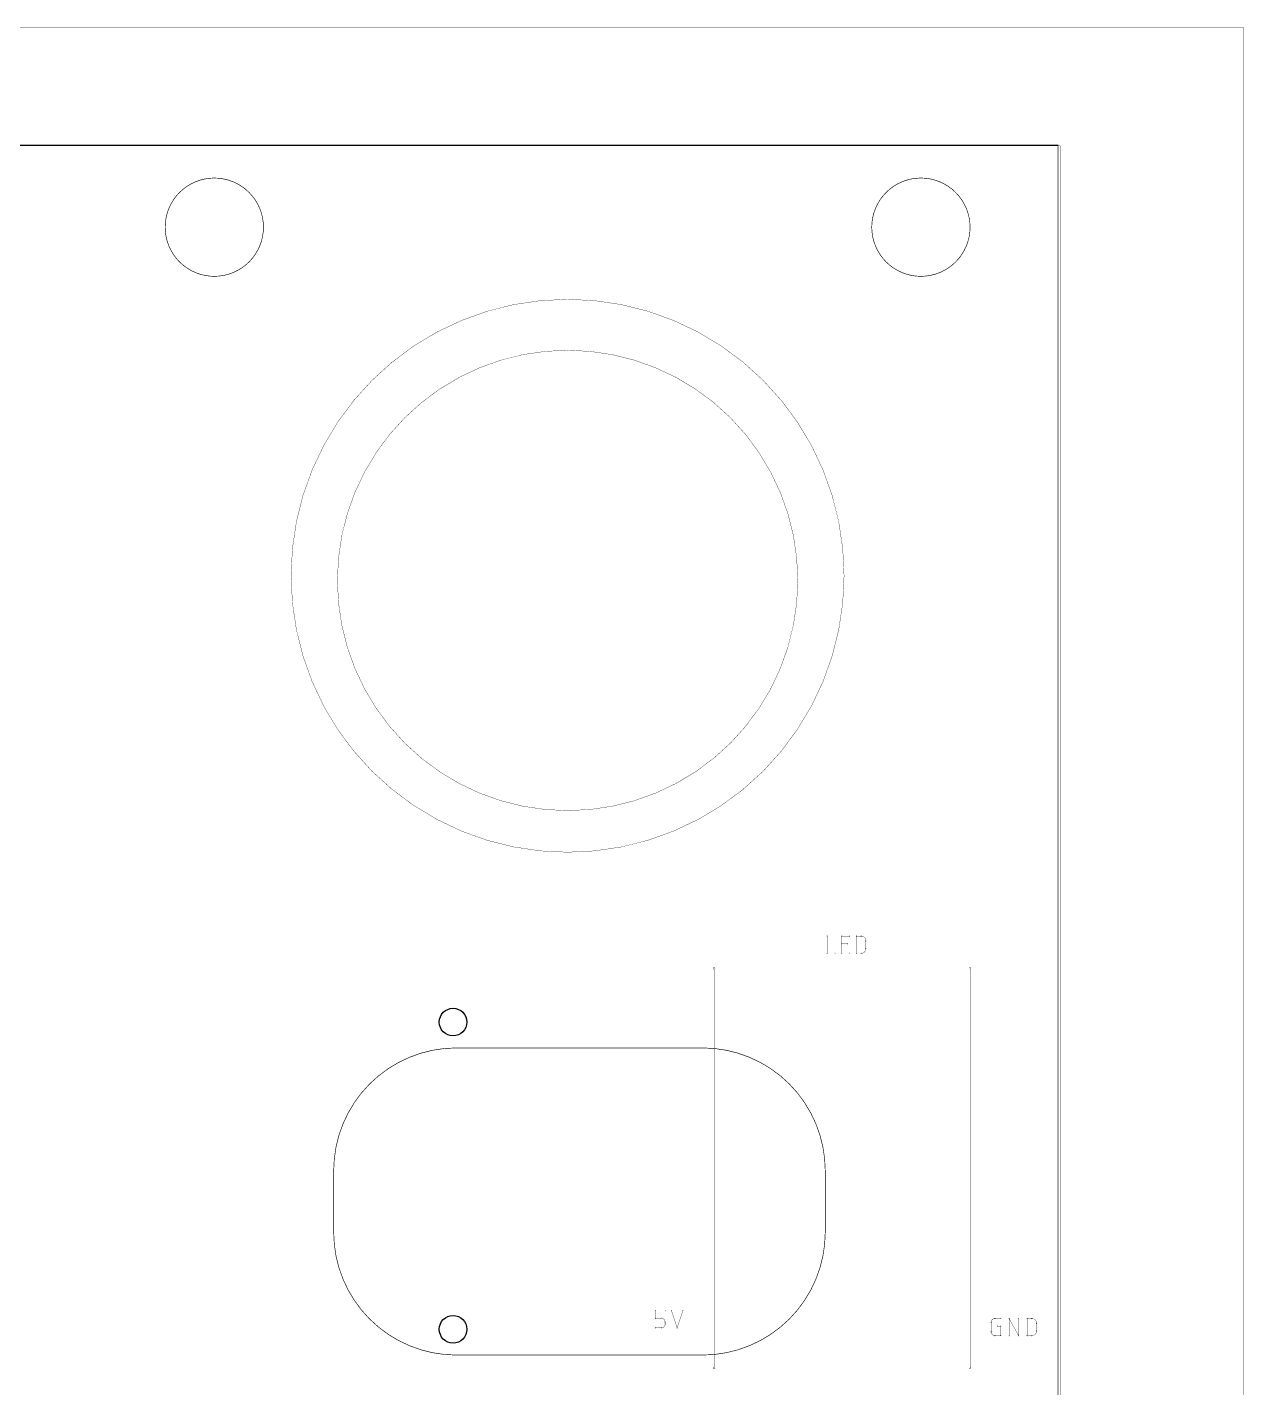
# Model space of a CAD drawing. Extents: x -6 to 78, y -6 to 158.
# Drawn here: x 38.74 to 78.34, y 109.61 to 153.9 of the extents above; entities that cross this region are included whole.
import ezdxf

# ---------------------------------------------------------------- set-up
doc = ezdxf.new("R2010")
doc.units = 0
doc.layers.add('20', color=31, linetype='CONTINUOUS')
doc.layers.add('48', color=253, linetype='CONTINUOUS')

msp = doc.modelspace()

# ---------------------------------------------------------------- linework, layer by layer
at = {"layer": '20', "const_width": 0.01}
for points in [[(0.356, 150.038), (72.365, 150.038)], [(72.365, 150.038), (72.365, -0.051)]]:
    msp.add_lwpolyline(points, dxfattribs=at)
at = {"layer": '20'}
for points, const_width in [([(72.3675, 150.038, 1), (72.3625, 150.038)], 0.005), ([(72.365, 150.0355, 1), (72.365, 150.0405)], 0.005), ([(56.331, 128.395, 1), (56.331, 143.381, 1), (56.331, 128.395)], 0.01)]:
    msp.add_lwpolyline(points, format="xyb", dxfattribs=dict(at, const_width=const_width))
for centre in [(52.603, 121.51), (52.603, 111.51)]:
    msp.add_circle(centre, 0.45, dxfattribs=at)
at = {"layer": '48', "const_width": 0.01}
for points in [[(78.331, 153.893), (36.331, 153.893)], [(36.331, 153.883), (78.331, 153.883)], [(78.326, 153.888), (78.326, 75.888)], [(78.336, 75.888), (78.336, 153.888)], [(72.2933, 150.0594), (0.2933, 150.0594)], [(0.2933, 150.0494), (72.2933, 150.0494)], [(0.3021, 150.0718), (72.3021, 150.0718)], [(72.2883, 150.0544), (72.2883, 0.0544)], [(72.2983, 0.0544), (72.2983, 150.0544)], [(72.3021, 150.0718), (72.3021, 150.0693)], [(72.3021, 150.0693), (72.3021, 0.0743)], [(64.7822, 124.3076), (64.7822, 123.7615)], [(65.2577, 124.2949), (65.2577, 124.3076)], [(65.2577, 124.3076), (65.506, 124.3076)], [(65.2577, 124.0719), (65.2577, 124.2949)], [(65.2577, 124.0592), (65.2577, 124.0719)], [(65.2577, 124.0465), (65.2577, 124.0592)], [(65.2577, 124.0592), (65.4439, 124.0592)], [(65.2577, 123.7488), (65.2577, 124.0465)], [(65.7321, 124.2949), (65.7321, 124.3076)], [(65.7321, 124.3076), (65.8873, 124.3076)], [(65.7321, 123.7615), (65.7321, 124.2949)], [(66.0425, 124.1524), (66.0425, 123.904)], [(64.7822, 123.7615), (64.7822, 123.7488)], [(64.7822, 123.7488), (65.0306, 123.7488)], [(65.2704, 123.7488), (65.2577, 123.7488)], [(65.506, 123.7488), (65.2704, 123.7488)], [(65.7321, 123.7488), (65.7321, 123.7615)], [(65.8873, 123.7488), (65.7321, 123.7488)], [(61.0992, 123.2282), (61.0992, 123.2599)], [(61.0992, 123.2599), (69.4304, 123.2599)], [(61.0992, 110.2489), (61.0992, 123.2282)], [(69.4304, 123.2599), (69.4304, 123.2282)], [(69.4304, 123.2282), (69.4304, 110.2807)], [(60.7171, 120.6749), (52.7171, 120.6749)], [(52.7171, 120.6649), (60.7171, 120.6649)], [(48.7121, 116.6699), (48.7121, 114.6699)], [(48.7221, 114.6699), (48.7221, 116.6699)], [(64.7121, 116.6699), (64.7121, 114.6699)], [(64.7221, 114.6699), (64.7221, 116.6699)], [(59.1942, 112.1029), (59.1942, 112.1156)], [(59.1942, 112.1156), (59.5046, 112.1156)], [(59.1942, 111.8672), (59.1942, 112.1029)], [(59.7118, 112.1156), (59.8981, 111.5568)], [(59.8981, 111.5568), (60.0843, 112.1156)], [(59.2069, 111.8672), (59.1942, 111.8672)], [(59.3805, 111.8672), (59.2069, 111.8672)], [(59.5046, 111.681), (59.5046, 111.7431)], [(70.1162, 111.427), (70.1162, 111.7374)], [(70.2404, 111.8616), (70.4266, 111.8616)], [(70.7014, 111.3028), (70.7014, 111.8616)], [(70.7014, 111.8616), (71.0119, 111.3028)], [(71.0119, 111.3028), (71.0119, 111.8616)], [(71.2866, 111.8489), (71.2866, 111.8616)], [(71.2866, 111.8616), (71.4418, 111.8616)], [(71.2866, 111.3155), (71.2866, 111.8489)], [(71.5971, 111.7064), (71.5971, 111.458)], [(59.1942, 111.5568), (59.3805, 111.5568)], [(70.4266, 111.3028), (70.2404, 111.3028)], [(70.3335, 111.6132), (70.4139, 111.6132)], [(70.4139, 111.6132), (70.4266, 111.6132)], [(70.4266, 111.6132), (70.4266, 111.3155)], [(70.4266, 111.3155), (70.4266, 111.3028)], [(71.2866, 111.3028), (71.2866, 111.3155)], [(71.4418, 111.3028), (71.2866, 111.3028)], [(60.7171, 110.6749), (52.7171, 110.6749)], [(52.7171, 110.6649), (60.7171, 110.6649)], [(61.131, 110.2489), (61.0992, 110.2489)], [(69.4304, 110.2489), (61.131, 110.2489)], [(69.4304, 110.2807), (69.4304, 110.2489)]]:
    msp.add_lwpolyline(points, dxfattribs=at)
at = {"layer": '48'}
for points, const_width in [([(78.336, 153.888, 1), (78.326, 153.888)], 0.01), ([(78.3285, 153.888, 1), (78.3235, 153.888)], 0.005), ([(78.3235, 153.888, 1), (78.3285, 153.888)], 0.005), ([(78.336, 153.888, 0.4142), (78.331, 153.893)], 0.01), ([(78.331, 153.8955, 1), (78.331, 153.8905)], 0.005), ([(78.331, 153.883, 0.4142), (78.336, 153.888)], 0.01), ([(78.331, 153.8855, 1), (78.331, 153.8805)], 0.005), ([(78.331, 153.8905, 1), (78.331, 153.8955)], 0.005), ([(78.331, 153.8805, 1), (78.331, 153.8855)], 0.005), ([(78.3385, 153.888, 1), (78.3335, 153.888)], 0.005), ([(78.3385, 153.888, 1), (78.3335, 153.888)], 0.005), ([(78.3335, 153.888, 1), (78.3385, 153.888)], 0.005), ([(78.3335, 153.888, 1), (78.3385, 153.888)], 0.005), ([(72.2933, 150.0594, 0.4142), (72.2883, 150.0544)], 0.01), ([(72.2908, 150.0544, 1), (72.2858, 150.0544)], 0.005), ([(72.2858, 150.0544, 1), (72.2908, 150.0544)], 0.005), ([(72.2983, 150.0544, 0.4142), (72.2933, 150.0594)], 0.01), ([(72.2933, 150.0619, 1), (72.2933, 150.0569)], 0.005), ([(72.2933, 150.0494, 1), (72.2933, 150.0594)], 0.01), ([(72.2933, 150.0619, 1), (72.2933, 150.0569)], 0.005), ([(72.2933, 150.0519, 1), (72.2933, 150.0469)], 0.005), ([(72.2933, 150.0569, 1), (72.2933, 150.0619)], 0.005), ([(72.2933, 150.0569, 1), (72.2933, 150.0619)], 0.005), ([(72.2933, 150.0469, 1), (72.2933, 150.0519)], 0.005), ([(72.3008, 150.0544, 1), (72.2958, 150.0544)], 0.005), ([(72.2958, 150.0544, 1), (72.3008, 150.0544)], 0.005), ([(72.3021, 150.0743, 0.4142), (72.2996, 150.0718)], 0.01), ([(72.2971, 150.0718, 1), (72.3021, 150.0718)], 0.005), ([(72.3046, 150.0718, 0.4142), (72.3021, 150.0743)], 0.01), ([(72.3021, 150.0768, 1), (72.3021, 150.0718)], 0.005), ([(72.3021, 150.0693, 1), (72.3021, 150.0743)], 0.01), ([(72.3021, 150.0768, 1), (72.3021, 150.0718)], 0.005), ([(72.3046, 150.0718, 1), (72.2996, 150.0718)], 0.005), ([(72.3046, 150.0693, 1), (72.2996, 150.0693)], 0.005), ([(72.3021, 150.0718, 1), (72.3021, 150.0668)], 0.005), ([(72.2996, 150.0693, 1), (72.3046, 150.0693)], 0.005), ([(72.3021, 150.0718, 1), (72.3021, 150.0768)], 0.005), ([(72.3021, 150.0693, 1), (72.3021, 150.0743)], 0.005), ([(72.3021, 150.0718, 1), (72.3071, 150.0718)], 0.005), ([(44.831, 145.783, 1), (44.831, 148.993, 1), (44.831, 145.783)], 0.01), ([(44.831, 145.793, 1), (44.831, 148.983, 1), (44.831, 145.793)], 0.01), ([(67.831, 145.783, 1), (67.831, 148.993, 1), (67.831, 145.783)], 0.01), ([(67.831, 145.793, 1), (67.831, 148.983, 1), (67.831, 145.793)], 0.01), ([(56.33, 145.04, 1), (56.33, 127.04)], 0.01), ([(56.33, 127.04, 1), (56.33, 145.04)], 0.01), ([(56.33, 145.0425, 1), (56.33, 145.0375)], 0.005), ([(56.33, 145.0375, 1), (56.33, 145.0425)], 0.005), ([(56.33, 127.0425, 1), (56.33, 127.0375)], 0.005), ([(56.33, 127.0375, 1), (56.33, 127.0425)], 0.005), ([(64.7949, 124.3076, 1), (64.7695, 124.3076)], 0.01), ([(64.767, 124.3076, 1), (64.772, 124.3076)], 0.005), ([(64.7847, 124.3076, 1), (64.7797, 124.3076)], 0.005), ([(64.7924, 124.3076, 1), (64.7974, 124.3076)], 0.005), ([(65.2577, 124.3203, 0.4142), (65.245, 124.3076)], 0.01), ([(65.2577, 124.3203, 1), (65.2577, 124.2949)], 0.01), ([(65.2425, 124.3076, 1), (65.2475, 124.3076)], 0.005), ([(65.2577, 124.0719, 1), (65.2577, 124.0465)], 0.01), ([(65.2704, 124.3076, 0.4142), (65.2577, 124.3203)], 0.01), ([(65.2577, 124.3228, 1), (65.2577, 124.3178)], 0.005), ([(65.2602, 124.3076, 1), (65.2552, 124.3076)], 0.005), ([(65.2577, 124.3101, 1), (65.2577, 124.3051)], 0.005), ([(65.2602, 124.2949, 1), (65.2552, 124.2949)], 0.005), ([(65.2552, 124.2949, 1), (65.2602, 124.2949)], 0.005), ([(65.2602, 124.0719, 1), (65.2552, 124.0719)], 0.005), ([(65.2552, 124.0719, 1), (65.2602, 124.0719)], 0.005), ([(65.2602, 124.0592, 1), (65.2552, 124.0592)], 0.005), ([(65.2577, 124.0617, 1), (65.2577, 124.0567)], 0.005), ([(65.2552, 124.0592, 1), (65.2602, 124.0592)], 0.005), ([(65.2602, 124.0465, 1), (65.2552, 124.0465)], 0.005), ([(65.2552, 124.0465, 1), (65.2602, 124.0465)], 0.005), ([(65.2577, 124.3178, 1), (65.2577, 124.3228)], 0.005), ([(65.2577, 124.3178, 1), (65.2577, 124.3228)], 0.005), ([(65.2577, 124.2924, 1), (65.2577, 124.2974)], 0.005), ([(65.2577, 124.0694, 1), (65.2577, 124.0744)], 0.005), ([(65.2577, 124.044, 1), (65.2577, 124.049)], 0.005), ([(65.2679, 124.3076, 1), (65.2729, 124.3076)], 0.005), ([(65.4439, 124.0465, 1), (65.4439, 124.0719)], 0.01), ([(65.4439, 124.0744, 1), (65.4439, 124.0694)], 0.005), ([(65.4439, 124.049, 1), (65.4439, 124.044)], 0.005), ([(65.4439, 124.0567, 1), (65.4439, 124.0617)], 0.005), ([(65.506, 124.2949, 1), (65.506, 124.3203)], 0.01), ([(65.506, 124.3228, 1), (65.506, 124.3178)], 0.005), ([(65.506, 124.2974, 1), (65.506, 124.2924)], 0.005), ([(65.506, 124.3051, 1), (65.506, 124.3101)], 0.005), ([(65.7321, 124.3203, 0.4142), (65.7194, 124.3076)], 0.01), ([(65.7321, 124.3203, 1), (65.7321, 124.2949)], 0.01), ([(65.7169, 124.3076, 1), (65.7219, 124.3076)], 0.005), ([(65.7448, 124.3076, 0.4142), (65.7321, 124.3203)], 0.01), ([(65.7321, 124.3228, 1), (65.7321, 124.3178)], 0.005), ([(65.7346, 124.3076, 1), (65.7296, 124.3076)], 0.005), ([(65.7321, 124.3101, 1), (65.7321, 124.3051)], 0.005), ([(65.7346, 124.2949, 1), (65.7296, 124.2949)], 0.005), ([(65.7296, 124.2949, 1), (65.7346, 124.2949)], 0.005), ([(65.7321, 124.3178, 1), (65.7321, 124.3228)], 0.005), ([(65.7321, 124.3178, 1), (65.7321, 124.3228)], 0.005), ([(65.7321, 124.2924, 1), (65.7321, 124.2974)], 0.005), ([(65.7423, 124.3076, 1), (65.7473, 124.3076)], 0.005), ([(65.8873, 124.3203, 1), (65.8873, 124.2949)], 0.01), ([(65.8873, 124.2949, 1), (65.8873, 124.3203)], 0.01), ([(65.8873, 124.3228, 1), (65.8873, 124.3178)], 0.005), ([(66.0425, 124.1524, 0.4142), (65.8873, 124.3076)], 0.01), ([(65.8873, 124.3101, 1), (65.8873, 124.3051)], 0.005), ([(65.8873, 124.2974, 1), (65.8873, 124.2924)], 0.005), ([(65.8873, 124.3178, 1), (65.8873, 124.3228)], 0.005), ([(65.8873, 124.3051, 1), (65.8873, 124.3101)], 0.005), ([(65.8873, 124.2924, 1), (65.8873, 124.2974)], 0.005), ([(66.0552, 124.1524, 1), (66.0298, 124.1524)], 0.01), ([(66.0298, 124.1524, 1), (66.0552, 124.1524)], 0.01), ([(66.0323, 124.1524, 1), (66.0273, 124.1524)], 0.005), ([(66.0273, 124.1524, 1), (66.0323, 124.1524)], 0.005), ([(66.045, 124.1524, 1), (66.04, 124.1524)], 0.005), ([(66.04, 124.1524, 1), (66.045, 124.1524)], 0.005), ([(66.0577, 124.1524, 1), (66.0527, 124.1524)], 0.005), ([(66.0527, 124.1524, 1), (66.0577, 124.1524)], 0.005), ([(64.7822, 123.7615, 1), (64.7822, 123.7361)], 0.01), ([(64.7695, 123.7488, 0.4142), (64.7822, 123.7361)], 0.01), ([(64.772, 123.7488, 1), (64.767, 123.7488)], 0.005), ([(64.7847, 123.7615, 1), (64.7797, 123.7615)], 0.005), ([(64.7797, 123.7615, 1), (64.7847, 123.7615)], 0.005), ([(64.7822, 123.7361, 0.4142), (64.7949, 123.7488)], 0.01), ([(64.7822, 123.7513, 1), (64.7822, 123.7463)], 0.005), ([(64.7797, 123.7488, 1), (64.7847, 123.7488)], 0.005), ([(64.7822, 123.7386, 1), (64.7822, 123.7336)], 0.005), ([(64.7822, 123.759, 1), (64.7822, 123.764)], 0.005), ([(64.7822, 123.7336, 1), (64.7822, 123.7386)], 0.005), ([(64.7822, 123.7336, 1), (64.7822, 123.7386)], 0.005), ([(64.7974, 123.7488, 1), (64.7924, 123.7488)], 0.005), ([(65.0306, 123.7361, 1), (65.0306, 123.7615)], 0.01), ([(65.0306, 123.764, 1), (65.0306, 123.759)], 0.005), ([(65.0306, 123.7386, 1), (65.0306, 123.7336)], 0.005), ([(65.0306, 123.7463, 1), (65.0306, 123.7513)], 0.005), ([(65.2577, 123.7615, 0.4142), (65.245, 123.7488)], 0.01), ([(65.245, 123.7488, 0.4142), (65.2577, 123.7361)], 0.01), ([(65.2475, 123.7488, 1), (65.2425, 123.7488)], 0.005), ([(65.245, 123.7488, 1), (65.2704, 123.7488)], 0.01), ([(65.2475, 123.7488, 1), (65.2425, 123.7488)], 0.005), ([(65.2425, 123.7488, 1), (65.2475, 123.7488)], 0.005), ([(65.2577, 123.7513, 1), (65.2577, 123.7463)], 0.005), ([(65.2552, 123.7488, 1), (65.2602, 123.7488)], 0.005), ([(65.2577, 123.759, 1), (65.2577, 123.764)], 0.005), ([(65.2577, 123.7336, 1), (65.2577, 123.7386)], 0.005), ([(65.2704, 123.7513, 1), (65.2704, 123.7463)], 0.005), ([(65.2729, 123.7488, 1), (65.2679, 123.7488)], 0.005), ([(65.2704, 123.7463, 1), (65.2704, 123.7513)], 0.005), ([(65.506, 123.7361, 1), (65.506, 123.7615)], 0.01), ([(65.506, 123.764, 1), (65.506, 123.759)], 0.005), ([(65.506, 123.7386, 1), (65.506, 123.7336)], 0.005), ([(65.506, 123.7463, 1), (65.506, 123.7513)], 0.005), ([(65.7321, 123.7615, 1), (65.7321, 123.7361)], 0.01), ([(65.7194, 123.7488, 0.4142), (65.7321, 123.7361)], 0.01), ([(65.7219, 123.7488, 1), (65.7169, 123.7488)], 0.005), ([(65.7346, 123.7615, 1), (65.7296, 123.7615)], 0.005), ([(65.7296, 123.7615, 1), (65.7346, 123.7615)], 0.005), ([(65.7321, 123.7361, 0.4142), (65.7448, 123.7488)], 0.01), ([(65.7321, 123.7513, 1), (65.7321, 123.7463)], 0.005), ([(65.7296, 123.7488, 1), (65.7346, 123.7488)], 0.005), ([(65.7321, 123.7386, 1), (65.7321, 123.7336)], 0.005), ([(65.7321, 123.759, 1), (65.7321, 123.764)], 0.005), ([(65.7321, 123.7336, 1), (65.7321, 123.7386)], 0.005), ([(65.7321, 123.7336, 1), (65.7321, 123.7386)], 0.005), ([(65.7473, 123.7488, 1), (65.7423, 123.7488)], 0.005), ([(65.8873, 123.7615, 1), (65.8873, 123.7361)], 0.01), ([(65.8873, 123.7488, 0.4142), (66.0425, 123.904)], 0.01), ([(65.8873, 123.7361, 1), (65.8873, 123.7615)], 0.01), ([(65.8873, 123.764, 1), (65.8873, 123.759)], 0.005), ([(65.8873, 123.7513, 1), (65.8873, 123.7463)], 0.005), ([(65.8873, 123.7386, 1), (65.8873, 123.7336)], 0.005), ([(65.8873, 123.759, 1), (65.8873, 123.764)], 0.005), ([(65.8873, 123.7463, 1), (65.8873, 123.7513)], 0.005), ([(65.8873, 123.7336, 1), (65.8873, 123.7386)], 0.005), ([(66.0552, 123.904, 1), (66.0298, 123.904)], 0.01), ([(66.0298, 123.904, 1), (66.0552, 123.904)], 0.01), ([(66.0323, 123.904, 1), (66.0273, 123.904)], 0.005), ([(66.0273, 123.904, 1), (66.0323, 123.904)], 0.005), ([(66.045, 123.904, 1), (66.04, 123.904)], 0.005), ([(66.04, 123.904, 1), (66.045, 123.904)], 0.005), ([(66.0577, 123.904, 1), (66.0527, 123.904)], 0.005), ([(66.0527, 123.904, 1), (66.0577, 123.904)], 0.005), ([(61.0992, 123.2917, 0.4142), (61.0674, 123.2599)], 0.01), ([(61.0992, 123.2917, 1), (61.0992, 123.2282)], 0.01), ([(61.0649, 123.2599, 1), (61.0699, 123.2599)], 0.005), ([(61.131, 123.2599, 0.4142), (61.0992, 123.2917)], 0.01), ([(61.0992, 123.2942, 1), (61.0992, 123.2892)], 0.005), ([(61.1017, 123.2599, 1), (61.0967, 123.2599)], 0.005), ([(61.0992, 123.2624, 1), (61.0992, 123.2574)], 0.005), ([(61.1017, 123.2282, 1), (61.0967, 123.2282)], 0.005), ([(61.0967, 123.2282, 1), (61.1017, 123.2282)], 0.005), ([(61.0992, 123.2892, 1), (61.0992, 123.2942)], 0.005), ([(61.0992, 123.2892, 1), (61.0992, 123.2942)], 0.005), ([(61.0992, 123.2257, 1), (61.0992, 123.2307)], 0.005), ([(61.1285, 123.2599, 1), (61.1335, 123.2599)], 0.005), ([(69.4622, 123.2599, 1), (69.3987, 123.2599)], 0.01), ([(69.3962, 123.2599, 1), (69.4012, 123.2599)], 0.005), ([(69.4304, 123.2282, 1), (69.4304, 123.2917)], 0.01), ([(69.4304, 123.2942, 1), (69.4304, 123.2892)], 0.005), ([(69.4329, 123.2599, 1), (69.4279, 123.2599)], 0.005), ([(69.4329, 123.2282, 1), (69.4279, 123.2282)], 0.005), ([(69.4304, 123.2307, 1), (69.4304, 123.2257)], 0.005), ([(69.4279, 123.2282, 1), (69.4329, 123.2282)], 0.005), ([(69.4304, 123.2574, 1), (69.4304, 123.2624)], 0.005), ([(69.4597, 123.2599, 1), (69.4647, 123.2599)], 0.005), ([(52.7171, 120.6749, 0.4142), (48.7121, 116.6699)], 0.01), ([(52.7171, 120.6649, 0.4142), (48.7221, 116.6699)], 0.01), ([(52.7171, 120.6749, 1), (52.7171, 120.6649)], 0.01), ([(52.7171, 120.6774, 1), (52.7171, 120.6724)], 0.005), ([(52.7171, 120.6649, 1), (52.7171, 120.6749)], 0.01), ([(52.7171, 120.6774, 1), (52.7171, 120.6724)], 0.005), ([(52.7171, 120.6674, 1), (52.7171, 120.6624)], 0.005), ([(52.7171, 120.6674, 1), (52.7171, 120.6624)], 0.005), ([(52.7171, 120.6724, 1), (52.7171, 120.6774)], 0.005), ([(52.7171, 120.6724, 1), (52.7171, 120.6774)], 0.005), ([(52.7171, 120.6624, 1), (52.7171, 120.6674)], 0.005), ([(52.7171, 120.6624, 1), (52.7171, 120.6674)], 0.005), ([(60.7171, 120.6749, 1), (60.7171, 120.6649)], 0.01), ([(64.7221, 116.6699, 0.4142), (60.7171, 120.6749)], 0.01), ([(60.7171, 120.6774, 1), (60.7171, 120.6724)], 0.005), ([(60.7171, 120.6649, 1), (60.7171, 120.6749)], 0.01), ([(60.7171, 120.6774, 1), (60.7171, 120.6724)], 0.005), ([(64.7121, 116.6699, 0.4142), (60.7171, 120.6649)], 0.01), ([(60.7171, 120.6674, 1), (60.7171, 120.6624)], 0.005), ([(60.7171, 120.6674, 1), (60.7171, 120.6624)], 0.005), ([(60.7171, 120.6724, 1), (60.7171, 120.6774)], 0.005), ([(60.7171, 120.6724, 1), (60.7171, 120.6774)], 0.005), ([(60.7171, 120.6624, 1), (60.7171, 120.6674)], 0.005), ([(60.7171, 120.6624, 1), (60.7171, 120.6674)], 0.005), ([(48.7221, 116.6699, 1), (48.7121, 116.6699)], 0.01), ([(48.7146, 116.6699, 1), (48.7096, 116.6699)], 0.005), ([(48.7121, 116.6699, 1), (48.7221, 116.6699)], 0.01), ([(48.7146, 116.6699, 1), (48.7096, 116.6699)], 0.005), ([(48.7096, 116.6699, 1), (48.7146, 116.6699)], 0.005), ([(48.7096, 116.6699, 1), (48.7146, 116.6699)], 0.005), ([(48.7246, 116.6699, 1), (48.7196, 116.6699)], 0.005), ([(48.7246, 116.6699, 1), (48.7196, 116.6699)], 0.005), ([(48.7196, 116.6699, 1), (48.7246, 116.6699)], 0.005), ([(48.7196, 116.6699, 1), (48.7246, 116.6699)], 0.005), ([(64.7221, 116.6699, 1), (64.7121, 116.6699)], 0.01), ([(64.7146, 116.6699, 1), (64.7096, 116.6699)], 0.005), ([(64.7121, 116.6699, 1), (64.7221, 116.6699)], 0.01), ([(64.7146, 116.6699, 1), (64.7096, 116.6699)], 0.005), ([(64.7096, 116.6699, 1), (64.7146, 116.6699)], 0.005), ([(64.7096, 116.6699, 1), (64.7146, 116.6699)], 0.005), ([(64.7246, 116.6699, 1), (64.7196, 116.6699)], 0.005), ([(64.7246, 116.6699, 1), (64.7196, 116.6699)], 0.005), ([(64.7196, 116.6699, 1), (64.7246, 116.6699)], 0.005), ([(64.7196, 116.6699, 1), (64.7246, 116.6699)], 0.005), ([(48.7221, 114.6699, 1), (48.7121, 114.6699)], 0.01), ([(48.7121, 114.6699, 1), (48.7221, 114.6699)], 0.01), ([(48.7146, 114.6699, 1), (48.7096, 114.6699)], 0.005), ([(48.7121, 114.6699, 0.4142), (52.7171, 110.6649)], 0.01), ([(48.7146, 114.6699, 1), (48.7096, 114.6699)], 0.005), ([(48.7096, 114.6699, 1), (48.7146, 114.6699)], 0.005), ([(48.7096, 114.6699, 1), (48.7146, 114.6699)], 0.005), ([(48.7246, 114.6699, 1), (48.7196, 114.6699)], 0.005), ([(48.7221, 114.6699, 0.4142), (52.7171, 110.6749)], 0.01), ([(48.7246, 114.6699, 1), (48.7196, 114.6699)], 0.005), ([(48.7196, 114.6699, 1), (48.7246, 114.6699)], 0.005), ([(48.7196, 114.6699, 1), (48.7246, 114.6699)], 0.005), ([(60.7171, 110.6649, 0.4142), (64.7221, 114.6699)], 0.01), ([(60.7171, 110.6749, 0.4142), (64.7121, 114.6699)], 0.01), ([(64.7221, 114.6699, 1), (64.7121, 114.6699)], 0.01), ([(64.7146, 114.6699, 1), (64.7096, 114.6699)], 0.005), ([(64.7121, 114.6699, 1), (64.7221, 114.6699)], 0.01), ([(64.7146, 114.6699, 1), (64.7096, 114.6699)], 0.005), ([(64.7096, 114.6699, 1), (64.7146, 114.6699)], 0.005), ([(64.7096, 114.6699, 1), (64.7146, 114.6699)], 0.005), ([(64.7246, 114.6699, 1), (64.7196, 114.6699)], 0.005), ([(64.7246, 114.6699, 1), (64.7196, 114.6699)], 0.005), ([(64.7196, 114.6699, 1), (64.7246, 114.6699)], 0.005), ([(64.7196, 114.6699, 1), (64.7246, 114.6699)], 0.005), ([(59.1942, 112.1283, 0.4142), (59.1815, 112.1156)], 0.01), ([(59.1942, 112.1283, 1), (59.1942, 112.1029)], 0.01), ([(59.179, 112.1156, 1), (59.184, 112.1156)], 0.005), ([(59.2069, 112.1156, 0.4142), (59.1942, 112.1283)], 0.01), ([(59.1942, 112.1308, 1), (59.1942, 112.1258)], 0.005), ([(59.1967, 112.1156, 1), (59.1917, 112.1156)], 0.005), ([(59.1942, 112.1181, 1), (59.1942, 112.1131)], 0.005), ([(59.1967, 112.1029, 1), (59.1917, 112.1029)], 0.005), ([(59.1917, 112.1029, 1), (59.1967, 112.1029)], 0.005), ([(59.1942, 112.1258, 1), (59.1942, 112.1308)], 0.005), ([(59.1942, 112.1258, 1), (59.1942, 112.1308)], 0.005), ([(59.1942, 112.1004, 1), (59.1942, 112.1054)], 0.005), ([(59.2044, 112.1156, 1), (59.2094, 112.1156)], 0.005), ([(59.5046, 112.1029, 1), (59.5046, 112.1283)], 0.01), ([(59.5046, 112.1308, 1), (59.5046, 112.1258)], 0.005), ([(59.5046, 112.1054, 1), (59.5046, 112.1004)], 0.005), ([(59.5046, 112.1131, 1), (59.5046, 112.1181)], 0.005), ([(59.7238, 112.1196, 1), (59.6997, 112.1116)], 0.01), ([(59.6973, 112.1108, 1), (59.7021, 112.1124)], 0.005), ([(59.7142, 112.1164, 1), (59.7094, 112.1148)], 0.005), ([(59.7214, 112.1188, 1), (59.7262, 112.1204)], 0.005), ([(60.0964, 112.1116, 1), (60.0723, 112.1196)], 0.01), ([(60.0699, 112.1204, 1), (60.0747, 112.1188)], 0.005), ([(60.0867, 112.1148, 1), (60.0819, 112.1164)], 0.005), ([(60.094, 112.1124, 1), (60.0988, 112.1108)], 0.005), ([(59.1942, 111.8799, 0.4142), (59.1815, 111.8672)], 0.01), ([(59.1815, 111.8672, 0.4142), (59.1942, 111.8545)], 0.01), ([(59.184, 111.8672, 1), (59.179, 111.8672)], 0.005), ([(59.1815, 111.8672, 1), (59.2069, 111.8672)], 0.01), ([(59.184, 111.8672, 1), (59.179, 111.8672)], 0.005), ([(59.179, 111.8672, 1), (59.184, 111.8672)], 0.005), ([(59.1942, 111.8697, 1), (59.1942, 111.8647)], 0.005), ([(59.1917, 111.8672, 1), (59.1967, 111.8672)], 0.005), ([(59.1942, 111.8774, 1), (59.1942, 111.8824)], 0.005), ([(59.1942, 111.852, 1), (59.1942, 111.857)], 0.005), ([(59.2069, 111.8697, 1), (59.2069, 111.8647)], 0.005), ([(59.2094, 111.8672, 1), (59.2044, 111.8672)], 0.005), ([(59.2069, 111.8647, 1), (59.2069, 111.8697)], 0.005), ([(59.3805, 111.8799, 1), (59.3805, 111.8545)], 0.01), ([(59.3805, 111.8545, 1), (59.3805, 111.8799)], 0.01), ([(59.3805, 111.8824, 1), (59.3805, 111.8774)], 0.005), ([(59.5046, 111.7431, 0.4142), (59.3805, 111.8672)], 0.01), ([(59.3805, 111.8697, 1), (59.3805, 111.8647)], 0.005), ([(59.3805, 111.857, 1), (59.3805, 111.852)], 0.005), ([(59.3805, 111.5568, 0.4142), (59.5046, 111.681)], 0.01), ([(59.3805, 111.8774, 1), (59.3805, 111.8824)], 0.005), ([(59.3805, 111.8647, 1), (59.3805, 111.8697)], 0.005), ([(59.3805, 111.852, 1), (59.3805, 111.857)], 0.005), ([(59.5173, 111.7431, 1), (59.4919, 111.7431)], 0.01), ([(59.4919, 111.7431, 1), (59.5173, 111.7431)], 0.01), ([(59.4944, 111.7431, 1), (59.4894, 111.7431)], 0.005), ([(59.4894, 111.7431, 1), (59.4944, 111.7431)], 0.005), ([(59.5173, 111.681, 1), (59.4919, 111.681)], 0.01), ([(59.4919, 111.681, 1), (59.5173, 111.681)], 0.01), ([(59.4944, 111.681, 1), (59.4894, 111.681)], 0.005), ([(59.4894, 111.681, 1), (59.4944, 111.681)], 0.005), ([(59.5071, 111.7431, 1), (59.5021, 111.7431)], 0.005), ([(59.5021, 111.7431, 1), (59.5071, 111.7431)], 0.005), ([(59.5071, 111.681, 1), (59.5021, 111.681)], 0.005), ([(59.5021, 111.681, 1), (59.5071, 111.681)], 0.005), ([(59.5198, 111.7431, 1), (59.5148, 111.7431)], 0.005), ([(59.5148, 111.7431, 1), (59.5198, 111.7431)], 0.005), ([(59.5198, 111.681, 1), (59.5148, 111.681)], 0.005), ([(59.5148, 111.681, 1), (59.5198, 111.681)], 0.005), ([(70.1289, 111.7374, 1), (70.1035, 111.7374)], 0.01), ([(70.1035, 111.7374, 1), (70.1289, 111.7374)], 0.01), ([(70.106, 111.7374, 1), (70.101, 111.7374)], 0.005), ([(70.101, 111.7374, 1), (70.106, 111.7374)], 0.005), ([(70.2404, 111.8616, 0.4142), (70.1162, 111.7374)], 0.01), ([(70.1187, 111.7374, 1), (70.1137, 111.7374)], 0.005), ([(70.1137, 111.7374, 1), (70.1187, 111.7374)], 0.005), ([(70.1314, 111.7374, 1), (70.1264, 111.7374)], 0.005), ([(70.1264, 111.7374, 1), (70.1314, 111.7374)], 0.005), ([(70.2404, 111.8743, 1), (70.2404, 111.8489)], 0.01), ([(70.2404, 111.8489, 1), (70.2404, 111.8743)], 0.01), ([(70.2404, 111.8768, 1), (70.2404, 111.8718)], 0.005), ([(70.2404, 111.8641, 1), (70.2404, 111.8591)], 0.005), ([(70.2404, 111.8514, 1), (70.2404, 111.8464)], 0.005), ([(70.2404, 111.8718, 1), (70.2404, 111.8768)], 0.005), ([(70.2404, 111.8591, 1), (70.2404, 111.8641)], 0.005), ([(70.2404, 111.8464, 1), (70.2404, 111.8514)], 0.005), ([(70.3335, 111.6259, 1), (70.3335, 111.6005)], 0.01), ([(70.3335, 111.6234, 1), (70.3335, 111.6284)], 0.005), ([(70.4393, 111.6132, 1), (70.4139, 111.6132)], 0.01), ([(70.4266, 111.8489, 1), (70.4266, 111.8743)], 0.01), ([(70.4266, 111.8768, 1), (70.4266, 111.8718)], 0.005), ([(70.4266, 111.8514, 1), (70.4266, 111.8464)], 0.005), ([(70.4393, 111.6132, 0.4142), (70.4266, 111.6259)], 0.01), ([(70.4266, 111.6284, 1), (70.4266, 111.6234)], 0.005), ([(70.4266, 111.8591, 1), (70.4266, 111.8641)], 0.005), ([(70.7141, 111.8616, 1), (70.6887, 111.8616)], 0.01), ([(70.7125, 111.8678, 1), (70.6903, 111.8554)], 0.01), ([(70.6862, 111.8616, 1), (70.6912, 111.8616)], 0.005), ([(70.6881, 111.8542, 1), (70.6925, 111.8566)], 0.005), ([(70.7039, 111.8616, 1), (70.6989, 111.8616)], 0.005), ([(70.7036, 111.8628, 1), (70.6992, 111.8604)], 0.005), ([(70.7103, 111.8666, 1), (70.7147, 111.869)], 0.005), ([(70.7116, 111.8616, 1), (70.7166, 111.8616)], 0.005), ([(71.0246, 111.8616, 1), (70.9992, 111.8616)], 0.01), ([(70.9967, 111.8616, 1), (71.0017, 111.8616)], 0.005), ([(71.0144, 111.8616, 1), (71.0094, 111.8616)], 0.005), ([(71.0221, 111.8616, 1), (71.0271, 111.8616)], 0.005), ([(71.2866, 111.8743, 0.4142), (71.2739, 111.8616)], 0.01), ([(71.2866, 111.8743, 1), (71.2866, 111.8489)], 0.01), ([(71.2714, 111.8616, 1), (71.2764, 111.8616)], 0.005), ([(71.2993, 111.8616, 0.4142), (71.2866, 111.8743)], 0.01), ([(71.2866, 111.8768, 1), (71.2866, 111.8718)], 0.005), ([(71.2891, 111.8616, 1), (71.2841, 111.8616)], 0.005), ([(71.2866, 111.8641, 1), (71.2866, 111.8591)], 0.005), ([(71.2891, 111.8489, 1), (71.2841, 111.8489)], 0.005), ([(71.2841, 111.8489, 1), (71.2891, 111.8489)], 0.005), ([(71.2866, 111.8718, 1), (71.2866, 111.8768)], 0.005), ([(71.2866, 111.8718, 1), (71.2866, 111.8768)], 0.005), ([(71.2866, 111.8464, 1), (71.2866, 111.8514)], 0.005), ([(71.2968, 111.8616, 1), (71.3018, 111.8616)], 0.005), ([(71.4418, 111.8743, 1), (71.4418, 111.8489)], 0.01), ([(71.4418, 111.8489, 1), (71.4418, 111.8743)], 0.01), ([(71.4418, 111.8768, 1), (71.4418, 111.8718)], 0.005), ([(71.5971, 111.7064, 0.4142), (71.4418, 111.8616)], 0.01), ([(71.4418, 111.8641, 1), (71.4418, 111.8591)], 0.005), ([(71.4418, 111.8514, 1), (71.4418, 111.8464)], 0.005), ([(71.4418, 111.8718, 1), (71.4418, 111.8768)], 0.005), ([(71.4418, 111.8591, 1), (71.4418, 111.8641)], 0.005), ([(71.4418, 111.8464, 1), (71.4418, 111.8514)], 0.005), ([(71.6098, 111.7064, 1), (71.5844, 111.7064)], 0.01), ([(71.5844, 111.7064, 1), (71.6098, 111.7064)], 0.01), ([(71.5869, 111.7064, 1), (71.5819, 111.7064)], 0.005), ([(71.5819, 111.7064, 1), (71.5869, 111.7064)], 0.005), ([(71.5996, 111.7064, 1), (71.5946, 111.7064)], 0.005), ([(71.5946, 111.7064, 1), (71.5996, 111.7064)], 0.005), ([(71.6123, 111.7064, 1), (71.6073, 111.7064)], 0.005), ([(71.6073, 111.7064, 1), (71.6123, 111.7064)], 0.005), ([(59.1942, 111.5695, 1), (59.1942, 111.5441)], 0.01), ([(59.1942, 111.5593, 1), (59.1942, 111.5543)], 0.005), ([(59.1942, 111.567, 1), (59.1942, 111.572)], 0.005), ([(59.1942, 111.5416, 1), (59.1942, 111.5466)], 0.005), ([(59.3805, 111.5695, 1), (59.3805, 111.5441)], 0.01), ([(59.3805, 111.5441, 1), (59.3805, 111.5695)], 0.01), ([(59.3805, 111.572, 1), (59.3805, 111.567)], 0.005), ([(59.3805, 111.5593, 1), (59.3805, 111.5543)], 0.005), ([(59.3805, 111.5466, 1), (59.3805, 111.5416)], 0.005), ([(59.3805, 111.567, 1), (59.3805, 111.572)], 0.005), ([(59.3805, 111.5543, 1), (59.3805, 111.5593)], 0.005), ([(59.3805, 111.5416, 1), (59.3805, 111.5466)], 0.005), ([(59.886, 111.5608, 1), (59.9101, 111.5528)], 0.01), ([(59.886, 111.5528, 1), (59.9101, 111.5608)], 0.01), ([(59.8884, 111.5536, 1), (59.8836, 111.552)], 0.005), ([(59.8884, 111.56, 1), (59.8836, 111.5616)], 0.005), ([(59.8957, 111.5576, 1), (59.9005, 111.556)], 0.005), ([(59.8957, 111.556, 1), (59.9005, 111.5576)], 0.005), ([(59.9125, 111.5616, 1), (59.9077, 111.56)], 0.005), ([(59.9125, 111.552, 1), (59.9077, 111.5536)], 0.005), ([(70.1289, 111.427, 1), (70.1035, 111.427)], 0.01), ([(70.1035, 111.427, 1), (70.1289, 111.427)], 0.01), ([(70.106, 111.427, 1), (70.101, 111.427)], 0.005), ([(70.101, 111.427, 1), (70.106, 111.427)], 0.005), ([(70.1162, 111.427, 0.4142), (70.2404, 111.3028)], 0.01), ([(70.1187, 111.427, 1), (70.1137, 111.427)], 0.005), ([(70.1137, 111.427, 1), (70.1187, 111.427)], 0.005), ([(70.1314, 111.427, 1), (70.1264, 111.427)], 0.005), ([(70.1264, 111.427, 1), (70.1314, 111.427)], 0.005), ([(70.2404, 111.3155, 1), (70.2404, 111.2901)], 0.01), ([(70.2404, 111.2901, 1), (70.2404, 111.3155)], 0.01), ([(70.2404, 111.318, 1), (70.2404, 111.313)], 0.005), ([(70.2404, 111.3053, 1), (70.2404, 111.3003)], 0.005), ([(70.2404, 111.2926, 1), (70.2404, 111.2876)], 0.005), ([(70.2404, 111.313, 1), (70.2404, 111.318)], 0.005), ([(70.2404, 111.3003, 1), (70.2404, 111.3053)], 0.005), ([(70.2404, 111.2876, 1), (70.2404, 111.2926)], 0.005), ([(70.3335, 111.6157, 1), (70.3335, 111.6107)], 0.005), ([(70.3335, 111.598, 1), (70.3335, 111.603)], 0.005), ([(70.4139, 111.6157, 1), (70.4139, 111.6107)], 0.005), ([(70.4114, 111.6132, 1), (70.4164, 111.6132)], 0.005), ([(70.4139, 111.3028, 0.4142), (70.4266, 111.2901)], 0.01), ([(70.4164, 111.3028, 1), (70.4114, 111.3028)], 0.005), ([(70.4139, 111.6107, 1), (70.4139, 111.6157)], 0.005), ([(70.4266, 111.6005, 0.4142), (70.4393, 111.6132)], 0.01), ([(70.4291, 111.6132, 1), (70.4241, 111.6132)], 0.005), ([(70.4266, 111.603, 1), (70.4266, 111.598)], 0.005), ([(70.4291, 111.3155, 1), (70.4241, 111.3155)], 0.005), ([(70.4266, 111.2901, 1), (70.4266, 111.3155)], 0.01), ([(70.4266, 111.318, 1), (70.4266, 111.313)], 0.005), ([(70.4241, 111.3155, 1), (70.4291, 111.3155)], 0.005), ([(70.4266, 111.2901, 0.4142), (70.4393, 111.3028)], 0.01), ([(70.4241, 111.3028, 1), (70.4291, 111.3028)], 0.005), ([(70.4266, 111.2926, 1), (70.4266, 111.2876)], 0.005), ([(70.4266, 111.2926, 1), (70.4266, 111.2876)], 0.005), ([(70.4266, 111.6107, 1), (70.4266, 111.6157)], 0.005), ([(70.4266, 111.3003, 1), (70.4266, 111.3053)], 0.005), ([(70.4266, 111.2876, 1), (70.4266, 111.2926)], 0.005), ([(70.4418, 111.6132, 1), (70.4368, 111.6132)], 0.005), ([(70.4368, 111.6132, 1), (70.4418, 111.6132)], 0.005), ([(70.4368, 111.6132, 1), (70.4418, 111.6132)], 0.005), ([(70.4418, 111.3028, 1), (70.4368, 111.3028)], 0.005), ([(70.6887, 111.3028, 1), (70.7141, 111.3028)], 0.01), ([(70.6912, 111.3028, 1), (70.6862, 111.3028)], 0.005), ([(70.6989, 111.3028, 1), (70.7039, 111.3028)], 0.005), ([(70.7166, 111.3028, 1), (70.7116, 111.3028)], 0.005), ([(70.9992, 111.3028, 1), (71.0246, 111.3028)], 0.01), ([(71.0017, 111.3028, 1), (70.9967, 111.3028)], 0.005), ([(71.0008, 111.2966, 1), (71.023, 111.309)], 0.01), ([(71.003, 111.2978, 1), (70.9986, 111.2954)], 0.005), ([(71.0094, 111.3028, 1), (71.0144, 111.3028)], 0.005), ([(71.0097, 111.3016, 1), (71.0141, 111.304)], 0.005), ([(71.0252, 111.3102, 1), (71.0208, 111.3078)], 0.005), ([(71.0271, 111.3028, 1), (71.0221, 111.3028)], 0.005), ([(71.2866, 111.3155, 1), (71.2866, 111.2901)], 0.01), ([(71.2739, 111.3028, 0.4142), (71.2866, 111.2901)], 0.01), ([(71.2764, 111.3028, 1), (71.2714, 111.3028)], 0.005), ([(71.2891, 111.3155, 1), (71.2841, 111.3155)], 0.005), ([(71.2841, 111.3155, 1), (71.2891, 111.3155)], 0.005), ([(71.2866, 111.2901, 0.4142), (71.2993, 111.3028)], 0.01), ([(71.2866, 111.3053, 1), (71.2866, 111.3003)], 0.005), ([(71.2841, 111.3028, 1), (71.2891, 111.3028)], 0.005), ([(71.2866, 111.2926, 1), (71.2866, 111.2876)], 0.005), ([(71.2866, 111.313, 1), (71.2866, 111.318)], 0.005), ([(71.2866, 111.2876, 1), (71.2866, 111.2926)], 0.005), ([(71.2866, 111.2876, 1), (71.2866, 111.2926)], 0.005), ([(71.3018, 111.3028, 1), (71.2968, 111.3028)], 0.005), ([(71.4418, 111.3155, 1), (71.4418, 111.2901)], 0.01), ([(71.4418, 111.3028, 0.4142), (71.5971, 111.458)], 0.01), ([(71.4418, 111.2901, 1), (71.4418, 111.3155)], 0.01), ([(71.4418, 111.318, 1), (71.4418, 111.313)], 0.005), ([(71.4418, 111.3053, 1), (71.4418, 111.3003)], 0.005), ([(71.4418, 111.2926, 1), (71.4418, 111.2876)], 0.005), ([(71.4418, 111.313, 1), (71.4418, 111.318)], 0.005), ([(71.4418, 111.3003, 1), (71.4418, 111.3053)], 0.005), ([(71.4418, 111.2876, 1), (71.4418, 111.2926)], 0.005), ([(71.6098, 111.458, 1), (71.5844, 111.458)], 0.01), ([(71.5844, 111.458, 1), (71.6098, 111.458)], 0.01), ([(71.5869, 111.458, 1), (71.5819, 111.458)], 0.005), ([(71.5819, 111.458, 1), (71.5869, 111.458)], 0.005), ([(71.5996, 111.458, 1), (71.5946, 111.458)], 0.005), ([(71.5946, 111.458, 1), (71.5996, 111.458)], 0.005), ([(71.6123, 111.458, 1), (71.6073, 111.458)], 0.005), ([(71.6073, 111.458, 1), (71.6123, 111.458)], 0.005), ([(52.7171, 110.6749, 1), (52.7171, 110.6649)], 0.01), ([(52.7171, 110.6649, 1), (52.7171, 110.6749)], 0.01), ([(52.7171, 110.6774, 1), (52.7171, 110.6724)], 0.005), ([(52.7171, 110.6774, 1), (52.7171, 110.6724)], 0.005), ([(52.7171, 110.6674, 1), (52.7171, 110.6624)], 0.005), ([(52.7171, 110.6674, 1), (52.7171, 110.6624)], 0.005), ([(52.7171, 110.6724, 1), (52.7171, 110.6774)], 0.005), ([(52.7171, 110.6724, 1), (52.7171, 110.6774)], 0.005), ([(52.7171, 110.6624, 1), (52.7171, 110.6674)], 0.005), ([(52.7171, 110.6624, 1), (52.7171, 110.6674)], 0.005), ([(60.7171, 110.6749, 1), (60.7171, 110.6649)], 0.01), ([(60.7171, 110.6649, 1), (60.7171, 110.6749)], 0.01), ([(60.7171, 110.6774, 1), (60.7171, 110.6724)], 0.005), ([(60.7171, 110.6774, 1), (60.7171, 110.6724)], 0.005), ([(60.7171, 110.6674, 1), (60.7171, 110.6624)], 0.005), ([(60.7171, 110.6674, 1), (60.7171, 110.6624)], 0.005), ([(60.7171, 110.6724, 1), (60.7171, 110.6774)], 0.005), ([(60.7171, 110.6724, 1), (60.7171, 110.6774)], 0.005), ([(60.7171, 110.6624, 1), (60.7171, 110.6674)], 0.005), ([(60.7171, 110.6624, 1), (60.7171, 110.6674)], 0.005), ([(61.0674, 110.2489, 1), (61.131, 110.2489)], 0.01), ([(61.0699, 110.2489, 1), (61.0649, 110.2489)], 0.005), ([(61.0992, 110.2807, 1), (61.0992, 110.2172)], 0.01), ([(61.0992, 110.2514, 1), (61.0992, 110.2464)], 0.005), ([(61.0967, 110.2489, 1), (61.1017, 110.2489)], 0.005), ([(61.0992, 110.2782, 1), (61.0992, 110.2832)], 0.005), ([(61.0992, 110.2147, 1), (61.0992, 110.2197)], 0.005), ([(61.131, 110.2514, 1), (61.131, 110.2464)], 0.005), ([(61.1335, 110.2489, 1), (61.1285, 110.2489)], 0.005), ([(61.131, 110.2464, 1), (61.131, 110.2514)], 0.005), ([(69.3987, 110.2489, 1), (69.4622, 110.2489)], 0.01), ([(69.4012, 110.2489, 1), (69.3962, 110.2489)], 0.005), ([(69.4329, 110.2807, 1), (69.4279, 110.2807)], 0.005), ([(69.4304, 110.2172, 1), (69.4304, 110.2807)], 0.01), ([(69.4304, 110.2832, 1), (69.4304, 110.2782)], 0.005), ([(69.4279, 110.2807, 1), (69.4329, 110.2807)], 0.005), ([(69.4279, 110.2489, 1), (69.4329, 110.2489)], 0.005), ([(69.4304, 110.2197, 1), (69.4304, 110.2147)], 0.005), ([(69.4304, 110.2464, 1), (69.4304, 110.2514)], 0.005), ([(69.4647, 110.2489, 1), (69.4597, 110.2489)], 0.005)]:
    msp.add_lwpolyline(points, format="xyb", dxfattribs=dict(at, const_width=const_width))

doc.saveas('drawing.dxf')
